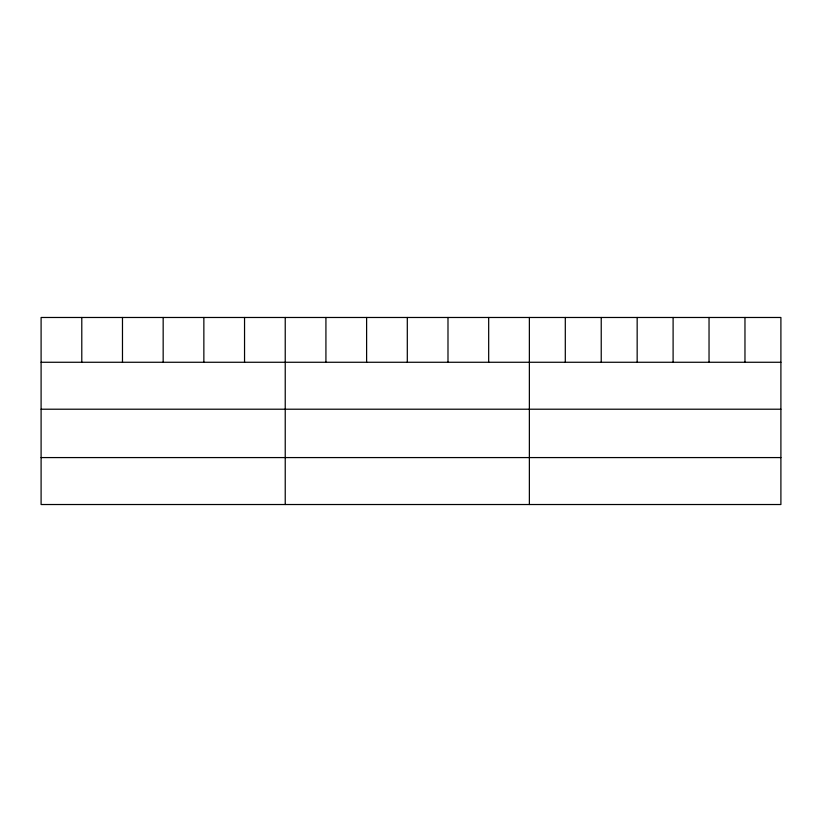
<?xml version="1.0" encoding="UTF-8"?>
<svg xmlns="http://www.w3.org/2000/svg" width="822" height="822" viewBox="0 0 822 822"><rect width="100%" height="100%" fill="white"/><g stroke="black" fill="none" stroke-linecap="round" stroke-linejoin="round"><path stroke-width="1.23" d="M780.9 362.266L780.9 504.523L41.1 504.523L41.1 317.477L780.9 317.477L780.9 362.266L41.1 362.266M41.1 409.212L780.9 409.212M41.1 457.577L780.9 457.577M744.968 317.477L744.968 362.266M709.037 317.477L709.037 362.266M673.105 317.477L673.105 362.266M637.163 317.477L637.163 362.266M601.231 317.477L601.231 362.266M565.3 317.477L565.3 362.266M529.368 317.477L529.368 504.523M488.679 317.477L488.679 362.266M447.99 317.477L447.99 362.266M407.301 317.477L407.301 362.266M366.612 317.477L366.612 362.266M325.923 317.477L325.923 362.266M285.234 317.477L285.234 504.523M244.545 317.477L244.545 362.266M203.856 317.477L203.856 362.266M163.167 317.477L163.167 362.266M122.478 317.477L122.478 362.266M81.789 317.477L81.789 362.266"/></g></svg>
